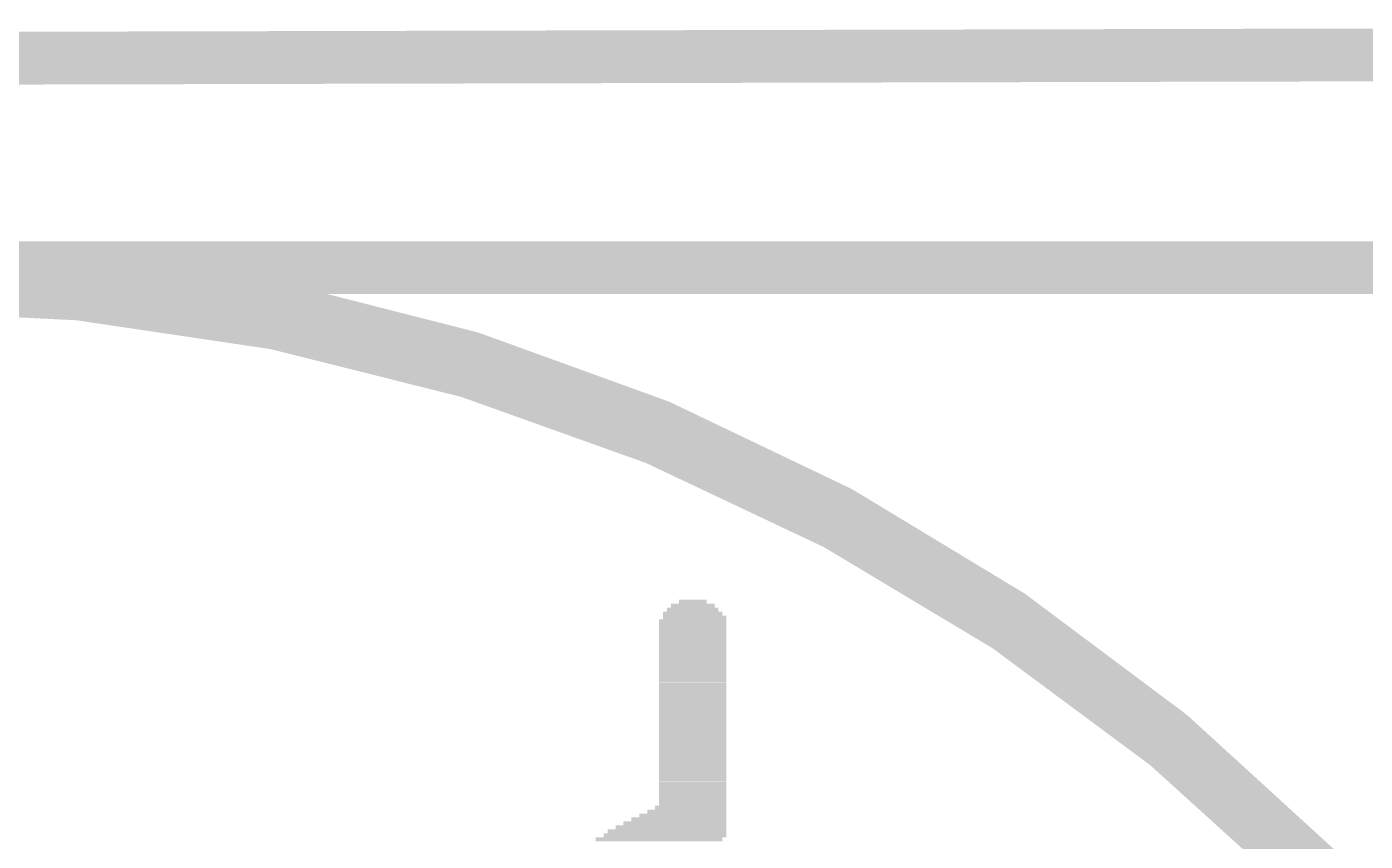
# Model space of a CAD drawing. Extents: x -53 to 60, y -23 to 11.
# Drawn here: x 18.79 to 23.94, y 8.21 to 11.34 of the extents above; entities that cross this region are included whole.
import ezdxf

# ---------------------------------------------------------------- set-up
doc = ezdxf.new("R2010")
doc.units = 0
for name, color, linetype in [('1', 12, 'CONTINUOUS'), ('16', 132, 'CONTINUOUS'), ('20', 53, 'CONTINUOUS'), ('21', 53, 'CONTINUOUS')]:
    doc.layers.add(name, color=color, linetype=linetype)

# ---------------------------------------------------------------- blocks, each defined once
blk = doc.blocks.new('RECT')
blk.add_solid([(-0.5, -0.5), (0.5, -0.5), (-0.5, 0.5), (0.5, 0.5)])

msp = doc.modelspace()

# ---------------------------------------------------------------- linework, layer by layer
at = {"layer": '1', "const_width": 0.2032}
msp.add_lwpolyline([(26.797, 11.2395), (-26.3525, 11.1125)], dxfattribs=at)
at = {"layer": '16', "const_width": 0.2032}
msp.add_lwpolyline([(26.797, 10.414), (-26.3525, 10.414)], dxfattribs=at)
at = {"layer": '20', "const_width": 0.2032}
for points in [[(26.035, 2.54, 0.4142), (18.2245, 10.414)], [(26.035, 2.54, 0.4142), (18.2245, 10.3505)]]:
    msp.add_lwpolyline(points, format="xyb", dxfattribs=at)

# ---------------------------------------------------------------- block references
at = {"layer": '21', "yscale": 0.0152}
for p, xscale in [((21.3538, 9.1135), 0.1676), ((21.3538, 9.1288), 0.1067), ((21.3538, 9.083), 0.2286), ((21.3614, 9.0678), 0.2438), ((21.3538, 9.0983), 0.1981), ((21.3538, 9.0526), 0.2591), ((21.3538, 9.0373), 0.2591), ((21.3538, 9.0221), 0.2591), ((21.3538, 9.0068), 0.2591), ((21.3538, 8.9916), 0.2591), ((21.3538, 8.9764), 0.2591), ((21.3538, 8.9611), 0.2591), ((21.3538, 8.9459), 0.2591), ((21.3538, 8.9306), 0.2591), ((21.3538, 8.9154), 0.2591), ((21.3538, 8.9002), 0.2591), ((21.3538, 8.8849), 0.2591), ((21.3538, 8.8697), 0.2591), ((21.3538, 8.8544), 0.2591), ((21.3538, 8.8392), 0.2591), ((21.3538, 8.824), 0.2591), ((21.3538, 8.8087), 0.2591), ((21.3538, 8.7935), 0.2591), ((21.3538, 8.7782), 0.2591), ((21.3538, 8.763), 0.2591), ((21.3538, 8.7478), 0.2591), ((21.3538, 8.7325), 0.2591), ((21.3538, 8.7173), 0.2591), ((21.3538, 8.702), 0.2591), ((21.3538, 8.6868), 0.2591), ((21.3538, 8.6716), 0.2591), ((21.3538, 8.6563), 0.2591), ((21.3538, 8.6411), 0.2591), ((21.3538, 8.6258), 0.2591), ((21.3538, 8.6106), 0.2591), ((21.3538, 8.5954), 0.2591), ((21.3538, 8.5801), 0.2591), ((21.3538, 8.5649), 0.2591), ((21.3538, 8.5496), 0.2591), ((21.3538, 8.5344), 0.2591), ((21.3538, 8.5192), 0.2591), ((21.3538, 8.5039), 0.2591), ((21.3538, 8.4887), 0.2591), ((21.3538, 8.4734), 0.2591), ((21.3538, 8.4582), 0.2591), ((21.3538, 8.443), 0.2591), ((21.3538, 8.4277), 0.2591), ((21.3538, 8.4125), 0.2591), ((21.3538, 8.3972), 0.2591), ((21.3538, 8.382), 0.2591), ((21.3538, 8.3668), 0.2591), ((21.3538, 8.3515), 0.2591), ((21.3004, 8.2906), 0.3658), ((21.3157, 8.3058), 0.3353), ((21.3309, 8.321), 0.3048), ((21.3462, 8.3363), 0.2743), ((21.2547, 8.2448), 0.4572), ((21.27, 8.2601), 0.4267), ((21.2852, 8.2753), 0.3962), ((21.2242, 8.2144), 0.4877), ((21.2471, 8.2296), 0.4724)]:
    msp.add_blockref('RECT', p, dxfattribs=dict(at, xscale=xscale))

doc.saveas('drawing.dxf')
